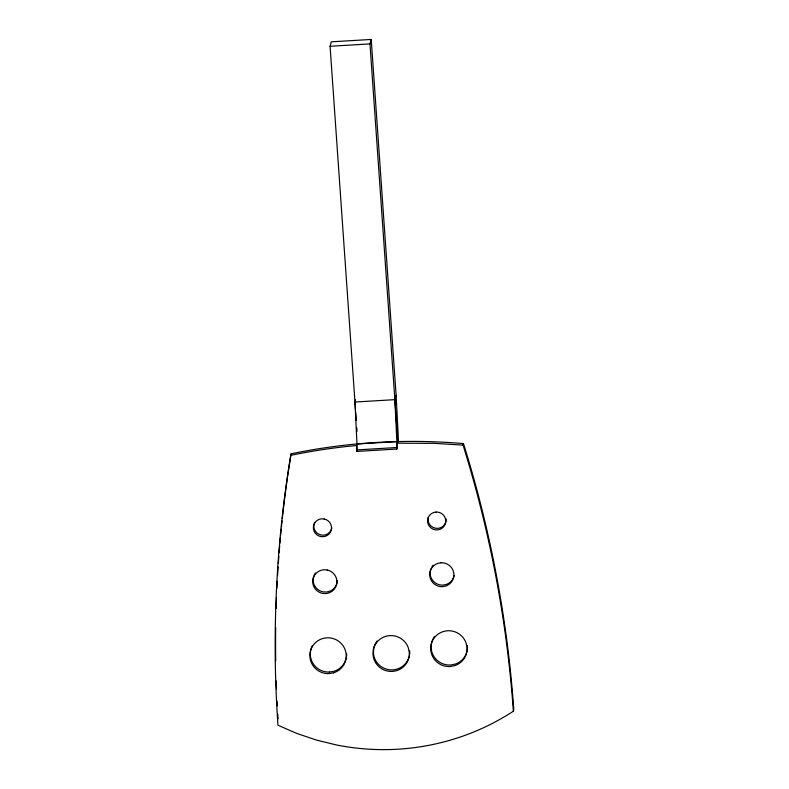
<?xml version="1.0" encoding="UTF-8"?>
<svg xmlns="http://www.w3.org/2000/svg" width="789" height="789" viewBox="0 0 789 789"><rect width="100%" height="100%" fill="white"/><g stroke="black" fill="none" stroke-linecap="round" stroke-linejoin="round"><path stroke-width="1.18" d="M355.484 409.353L330.078 46.265L331.311 41.817L371.215 39.45L396.108 395.21L398.169 434.177A94.493 5.691 86.6 0 1 398.1 441.524M397.863 442.373L369.972 43.898L371.215 39.45M290.717 455.352L291.141 453.813A590.133 580.25 15.6 0 1 348.107 444.838C386.403 440.735 425.093 440.311 463.478 443.576A1198.511 1178.441 15.6 0 1 513.797 709.676L513.363 711.224A236.976 233.002 15.6 0 1 336.361 744.944L316.35 740.043L296.832 733.445L277.955 725.209A1198.471 1178.401 15.6 0 1 290.717 455.352A590.133 580.25 15.6 0 1 347.673 446.387L356.539 445.538L356.973 443.99L354.971 402.025L355.592 399.806M396.847 449.049L396.867 441.623L396.847 449.049L356.953 451.416L356.973 443.99L396.867 441.623L394.875 399.658L396.108 395.21M513.363 711.224A1198.511 1178.441 15.6 0 0 463.044 445.114L463.478 443.576M329.269 672.07L333.944 671.301A18.196 17.891 15.6 0 0 345.927 659.318M330.078 46.265L369.972 43.898M354.971 402.025L394.875 399.658M357.387 449.878L397.281 447.501M396.443 443.162L434.197 443.339L463.044 445.114M355.661 411.789L356.253 420.34M356.766 427.658L357.022 431.317M356.539 445.538L356.953 451.416M409.136 656.704A18.196 17.891 15.6 0 1 373.424 653.065L373.72 648.39A18.196 17.891 15.6 0 1 377.103 640.993M409.698 650.905A18.196 17.891 15.6 0 1 409.402 655.57M467.394 645.589A18.196 17.891 15.6 0 1 455.628 663.963L451.002 664.969A18.196 17.891 15.6 0 1 432.313 640.579M432.776 639.504A18.196 17.891 15.6 0 1 434.571 636.486M454.129 575.566A12.131 11.934 15.6 0 1 446.17 584.511L443.063 585.103A12.131 11.934 15.6 0 1 430.922 568.79M431.849 566.926A12.131 11.934 15.6 0 1 433.092 565.249M446.16 518.896A9.103 8.945 15.6 0 1 440.045 527.94L437.717 528.383A9.103 8.945 15.6 0 1 428.171 517.643M278.063 718.917A1198.471 1178.401 15.6 0 1 277.767 714.173M277.284 705.869A1198.471 1178.401 15.6 0 1 277.038 701.125M276.505 689.251A1198.471 1178.401 15.6 0 1 276.209 680.937M275.726 660.748A1198.471 1178.401 15.6 0 1 275.706 627.482M276.12 608.487A1198.471 1178.401 15.6 0 1 276.485 597.806M276.9 588.308A1198.471 1178.401 15.6 0 1 277.255 581.197M277.59 575.27A1198.471 1178.401 15.6 0 1 278.103 566.966M278.339 563.415A1198.471 1178.401 15.6 0 1 278.852 556.314M279.119 552.764A1198.471 1178.401 15.6 0 1 279.701 545.663M279.898 543.296A1198.471 1178.401 15.6 0 1 280.43 537.378M280.647 535.021A1198.471 1178.401 15.6 0 1 281.209 529.103M281.446 526.746A1198.471 1178.401 15.6 0 1 282.058 520.839M282.314 518.481A1198.471 1178.401 15.6 0 1 287.512 477.266M287.679 476.092A1198.471 1178.401 15.6 0 1 291.141 453.813M329.269 672.07A18.196 17.891 15.6 0 1 312.355 645.757M346.637 653.539A18.196 17.891 15.6 0 1 346.223 658.194M337.357 580.448A12.131 11.934 15.6 0 1 326.084 592.056L322.918 591.829A12.131 11.934 15.6 0 1 313.933 575.733M314.357 574.786A12.131 11.934 15.6 0 1 315.452 573.011M331.814 528.019A9.103 8.945 15.6 0 1 323.52 535.169L321.153 535.001A9.103 8.945 15.6 0 1 314.722 522.219M373.286 649.939L372.99 654.604A18.196 17.891 15.6 0 0 392.38 671.409A18.196 17.891 15.6 0 0 409.264 652.454L408.327 647.858A18.196 17.891 15.6 0 0 373.286 649.939M455.204 665.502L450.578 666.508A18.196 17.891 15.6 0 1 431.741 642.493A18.196 17.891 15.6 0 1 461.634 636.013A18.196 17.891 15.6 0 1 455.204 665.502M436.031 512.041L433.713 512.485A9.103 8.945 15.6 0 0 437.284 529.922L439.611 529.478A9.103 8.945 15.6 0 0 436.031 512.041M440.962 562.794L437.865 563.385A12.131 11.934 15.6 0 0 442.639 586.641L445.736 586.049A12.131 11.934 15.6 0 0 440.962 562.794M333.51 672.839L328.835 673.619A18.196 17.891 15.6 0 1 311.251 648.706A18.196 17.891 15.6 0 1 341.44 643.716A18.196 17.891 15.6 0 1 333.51 672.839M324.2 518.994L321.833 518.827A9.103 8.945 15.6 0 0 320.719 536.55L323.086 536.707A9.103 8.945 15.6 0 0 324.2 518.994M327.139 569.974L323.983 569.747A12.131 11.934 15.6 0 0 322.494 593.377L325.65 593.594A12.131 11.934 15.6 0 0 327.139 569.974"/></g></svg>
